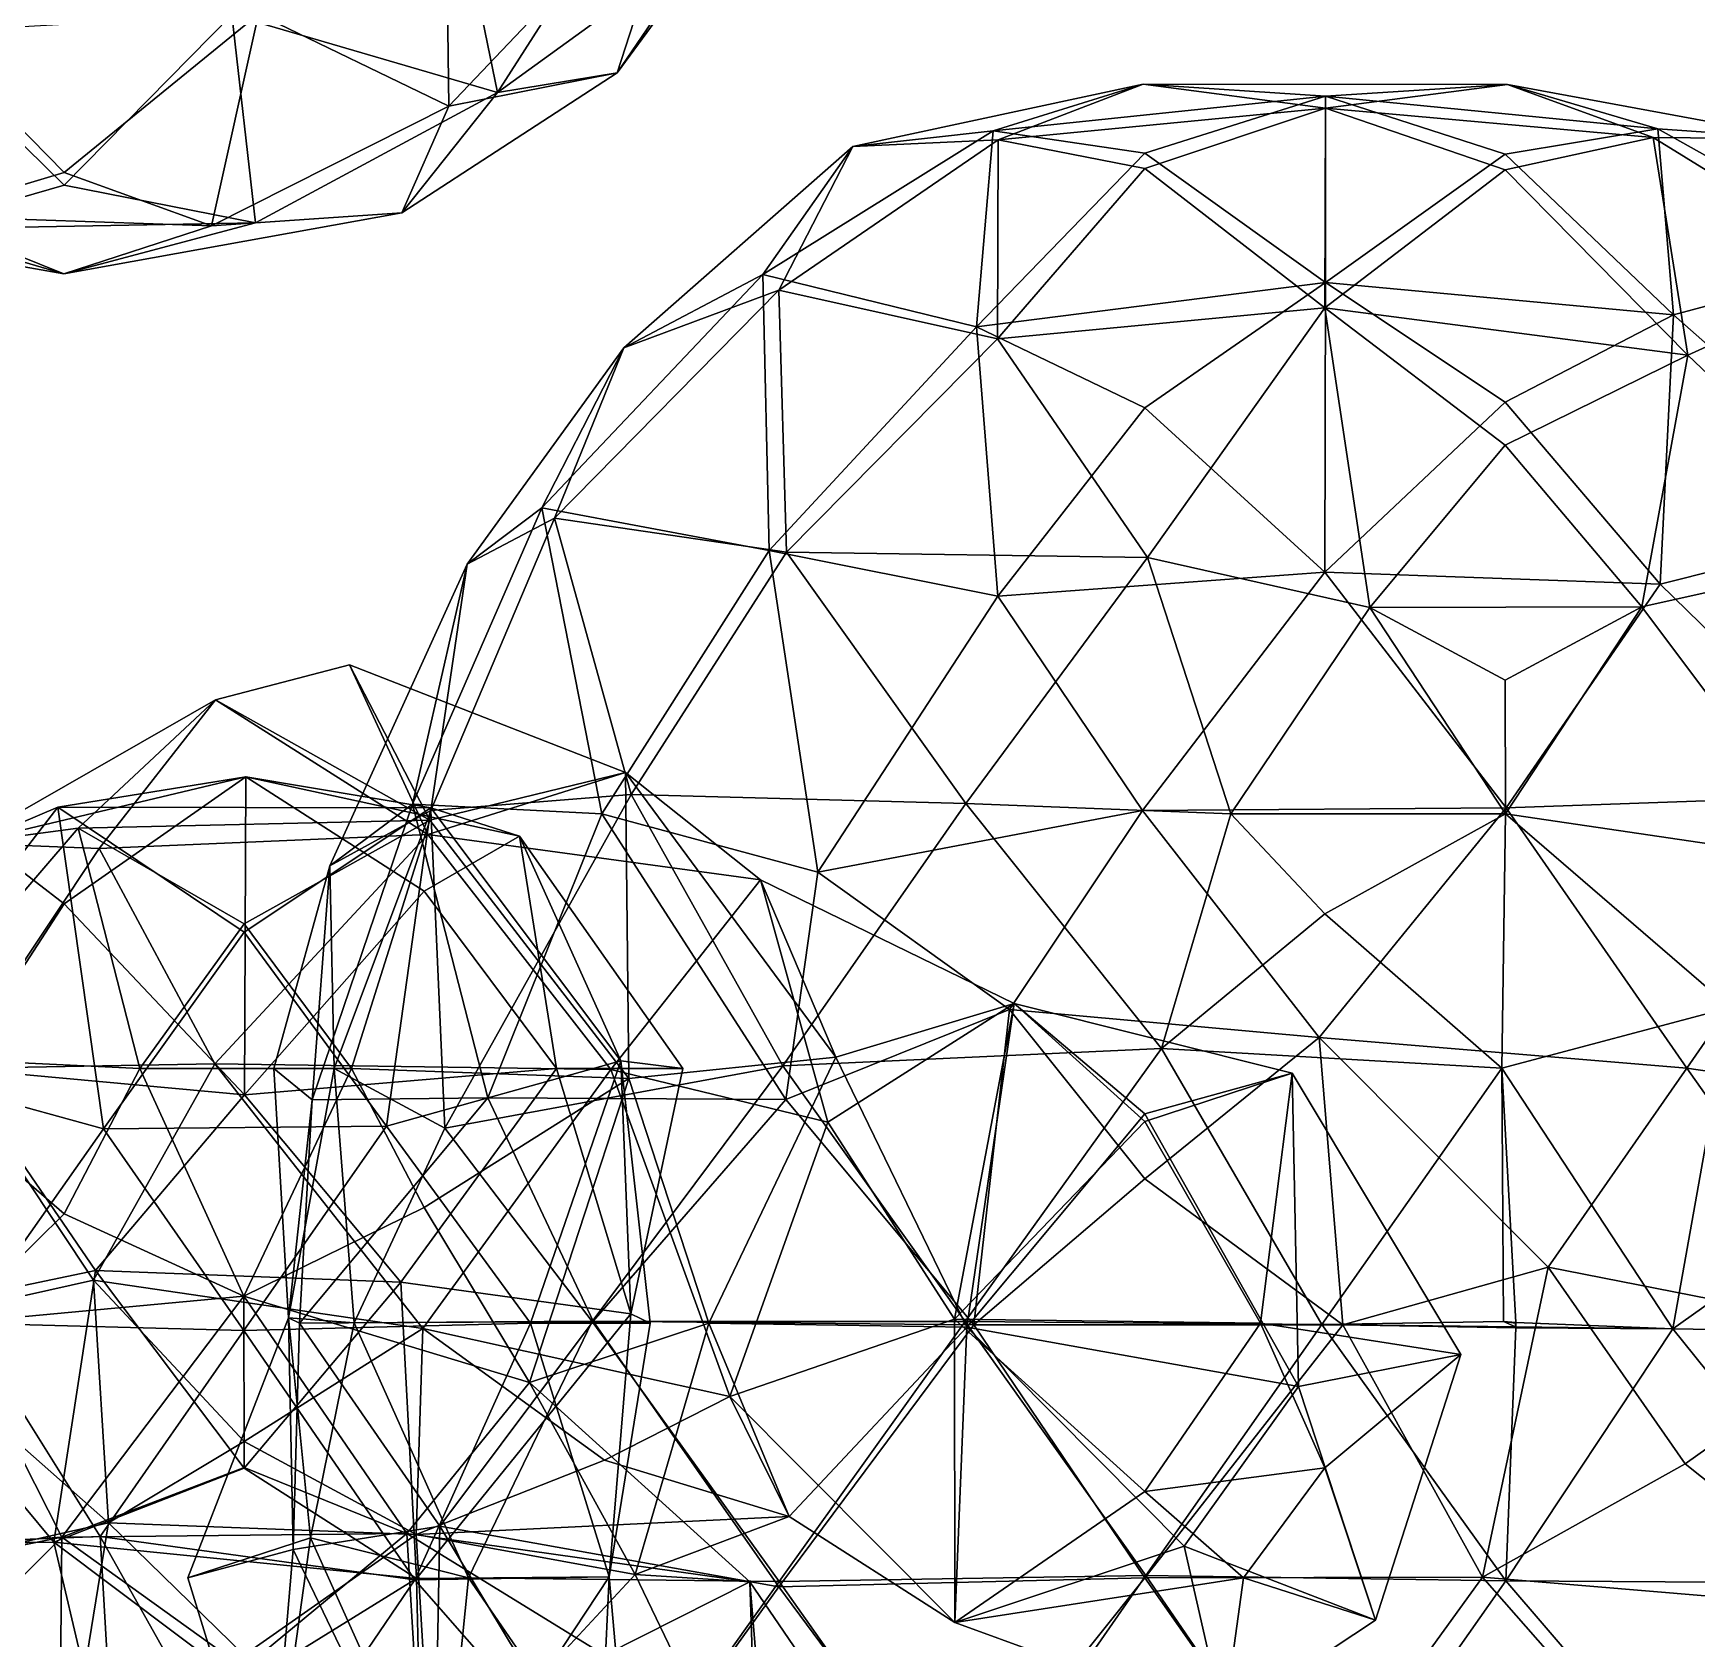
# Model space of a CAD drawing. Extents: x 290083 to 295691, y 4553739 to 4561622.
# Drawn here: x 293383.1 to 293499.4, y 4558760.1 to 4558872.5 of the extents above; entities that cross this region are included whole.
import ezdxf

# ---------------------------------------------------------------- set-up
doc = ezdxf.new("R2010")
doc.units = 0
doc.layers.add('Au_ppm_Pref_-_0_3', color=7, linetype='CONTINUOUS')

msp = doc.modelspace()

# ---------------------------------------------------------------- linework, layer by layer
at = {"layer": 'Au_ppm_Pref_-_0_3'}
for points in [[(293396.96, 4558873.75, 1727.24), (293411.17, 4558889.57, 1728.45), (293415.54, 4558868.32, 1723.43)], [(293411.17, 4558889.57, 1728.45), (293423.01, 4558880.02, 1725.43), (293415.54, 4558868.32, 1723.43)], [(293398.82, 4558873.79, 1705.32), (293412.13, 4558867.36, 1710.39), (293411.84, 4558888.81, 1703.5)], [(293412.13, 4558867.36, 1710.39), (293428.85, 4558884.94, 1709.14), (293411.84, 4558888.81, 1703.5)], [(293430.19, 4558878.95, 1722.4), (293437.77, 4558888.58, 1716.48), (293423.9, 4558869.68, 1716.47)], [(293423.9, 4558869.68, 1716.47), (293437.77, 4558888.58, 1716.48), (293428.85, 4558884.94, 1709.14)], [(293423.9, 4558869.68, 1716.47), (293428.85, 4558884.94, 1709.14), (293412.13, 4558867.36, 1710.39)], [(293430.19, 4558878.95, 1722.4), (293415.54, 4558868.32, 1723.43), (293423.01, 4558880.02, 1725.43)], [(293415.54, 4558868.32, 1723.43), (293430.19, 4558878.95, 1722.4), (293423.9, 4558869.68, 1716.47)], [(293396.96, 4558873.75, 1727.24), (293385.22, 4558861.82, 1725.56), (293374.35, 4558872.49, 1727.12)], [(293398.82, 4558873.79, 1705.32), (293374.66, 4558873.47, 1705.26), (293385.22, 4558862.72, 1707.67)], [(293375.11, 4558859.67, 1711.42), (293385.22, 4558862.72, 1707.67), (293374.66, 4558873.47, 1705.26)], [(293395.53, 4558858.99, 1711.29), (293398.82, 4558873.79, 1705.32), (293385.22, 4558862.72, 1707.67)], [(293396.96, 4558873.75, 1727.24), (293398.6, 4558859.18, 1721.94), (293385.22, 4558861.82, 1725.56)], [(293398.82, 4558873.79, 1705.32), (293395.53, 4558858.99, 1711.29), (293412.13, 4558867.36, 1710.39)], [(293396.96, 4558873.75, 1727.24), (293415.54, 4558868.32, 1723.43), (293398.6, 4558859.18, 1721.94)], [(293374.35, 4558872.49, 1727.12), (293385.22, 4558861.82, 1725.56), (293374.55, 4558858.75, 1721.56)], [(293408.85, 4558859.88, 1717.87), (293415.54, 4558868.32, 1723.43), (293423.9, 4558869.68, 1716.47)], [(293408.85, 4558859.88, 1717.87), (293423.9, 4558869.68, 1716.47), (293412.13, 4558867.36, 1710.39)], [(293450.21, 4558865.63, 1800.56), (293460.69, 4558868.89, 1805.59), (293440.38, 4558864.54, 1805.55)], [(293440.38, 4558864.54, 1805.55), (293460.69, 4558868.89, 1805.59), (293450.56, 4558865, 1810.51)], [(293450.21, 4558865.63, 1800.56), (293473.45, 4558868.06, 1799.9), (293460.69, 4558868.89, 1805.59)], [(293473.45, 4558867.21, 1811.17), (293450.56, 4558865, 1810.51), (293460.69, 4558868.89, 1805.59)], [(293460.69, 4558868.89, 1805.59), (293486.17, 4558868.88, 1805.59), (293473.45, 4558867.21, 1811.17)], [(293460.69, 4558868.89, 1805.59), (293473.45, 4558868.06, 1799.9), (293486.17, 4558868.88, 1805.59)], [(293496.36, 4558865.15, 1810.51), (293473.45, 4558867.21, 1811.17), (293486.17, 4558868.88, 1805.59)], [(293473.45, 4558868.06, 1799.9), (293496.69, 4558865.76, 1800.55), (293486.17, 4558868.88, 1805.59)], [(293486.17, 4558868.88, 1805.59), (293506.8, 4558865.06, 1805.55), (293496.36, 4558865.15, 1810.51)], [(293486.17, 4558868.88, 1805.59), (293496.69, 4558865.76, 1800.55), (293506.8, 4558865.06, 1805.55)], [(293398.6, 4558859.18, 1721.94), (293415.54, 4558868.32, 1723.43), (293408.85, 4558859.88, 1717.87)], [(293473.45, 4558868.06, 1799.9), (293450.21, 4558865.63, 1800.56), (293460.81, 4558864.06, 1796.09)], [(293460.81, 4558864.06, 1796.09), (293473.45, 4558855.01, 1793.36), (293473.45, 4558868.06, 1799.9)], [(293473.45, 4558868.06, 1799.9), (293473.45, 4558855.01, 1793.36), (293486.01, 4558864, 1796.1)], [(293496.69, 4558865.76, 1800.55), (293473.45, 4558868.06, 1799.9), (293486.01, 4558864, 1796.1)], [(293395.53, 4558858.99, 1711.29), (293408.85, 4558859.88, 1717.87), (293412.13, 4558867.36, 1710.39)], [(293450.56, 4558865, 1810.51), (293473.45, 4558867.21, 1811.17), (293460.81, 4558863, 1814.67)], [(293473.45, 4558867.21, 1811.17), (293473.41, 4558853.23, 1817.37), (293460.81, 4558863, 1814.67)], [(293473.41, 4558853.23, 1817.37), (293473.45, 4558867.21, 1811.17), (293486.01, 4558862.9, 1814.64)], [(293473.45, 4558867.21, 1811.17), (293496.36, 4558865.15, 1810.51), (293486.01, 4558862.9, 1814.64)], [(293449.03, 4558851.91, 1794.28), (293450.21, 4558865.63, 1800.56), (293434.1, 4558855.57, 1799.92)], [(293440.38, 4558864.54, 1805.55), (293434.1, 4558855.57, 1799.92), (293450.21, 4558865.63, 1800.56)], [(293449.03, 4558851.91, 1794.28), (293460.81, 4558864.06, 1796.09), (293450.21, 4558865.63, 1800.56)], [(293497.79, 4558852.74, 1794.02), (293496.69, 4558865.76, 1800.55), (293486.01, 4558864, 1796.1)], [(293496.36, 4558865.15, 1810.51), (293498.8, 4558849.92, 1817.01), (293486.01, 4558862.9, 1814.64)], [(293498.8, 4558849.92, 1817.01), (293496.36, 4558865.15, 1810.51), (293511.62, 4558855.76, 1812.01)], [(293506.8, 4558865.06, 1805.55), (293511.62, 4558855.76, 1812.01), (293496.36, 4558865.15, 1810.51)], [(293497.79, 4558852.74, 1794.02), (293512.75, 4558856.77, 1799.45), (293496.69, 4558865.76, 1800.55)], [(293496.69, 4558865.76, 1800.55), (293512.75, 4558856.77, 1799.45), (293506.8, 4558865.06, 1805.55)], [(293440.38, 4558864.54, 1805.55), (293435.21, 4558854.48, 1811.49), (293424.38, 4558850.44, 1805.66)], [(293424.38, 4558850.44, 1805.66), (293434.1, 4558855.57, 1799.92), (293440.38, 4558864.54, 1805.55)], [(293450.51, 4558851.07, 1816.74), (293435.21, 4558854.48, 1811.49), (293450.56, 4558865, 1810.51)], [(293450.56, 4558865, 1810.51), (293435.21, 4558854.48, 1811.49), (293440.38, 4558864.54, 1805.55)], [(293449.03, 4558851.91, 1794.28), (293473.45, 4558855.01, 1793.36), (293460.81, 4558864.06, 1796.09)], [(293450.51, 4558851.07, 1816.74), (293450.56, 4558865, 1810.51), (293460.81, 4558863, 1814.67)], [(293486.01, 4558864, 1796.1), (293473.45, 4558855.01, 1793.36), (293497.79, 4558852.74, 1794.02)], [(293450.51, 4558851.07, 1816.74), (293460.81, 4558863, 1814.67), (293473.41, 4558853.23, 1817.37)], [(293473.41, 4558853.23, 1817.37), (293486.01, 4558862.9, 1814.64), (293498.8, 4558849.92, 1817.01)], [(293398.6, 4558859.18, 1721.94), (293374.55, 4558858.75, 1721.56), (293385.22, 4558861.82, 1725.56)], [(293375.11, 4558859.67, 1711.42), (293395.53, 4558858.99, 1711.29), (293385.22, 4558862.72, 1707.67)], [(293364.16, 4558859.32, 1716.46), (293385.19, 4558855.63, 1716.41), (293375.11, 4558859.67, 1711.42)], [(293364.16, 4558859.32, 1716.46), (293374.55, 4558858.75, 1721.56), (293385.19, 4558855.63, 1716.41)], [(293385.19, 4558855.63, 1716.41), (293395.53, 4558858.99, 1711.29), (293375.11, 4558859.67, 1711.42)], [(293398.6, 4558859.18, 1721.94), (293408.85, 4558859.88, 1717.87), (293385.19, 4558855.63, 1716.41)], [(293385.19, 4558855.63, 1716.41), (293408.85, 4558859.88, 1717.87), (293395.53, 4558858.99, 1711.29)], [(293374.55, 4558858.75, 1721.56), (293398.6, 4558859.18, 1721.94), (293385.19, 4558855.63, 1716.41)], [(293497.79, 4558852.74, 1794.02), (293514.21, 4558838.26, 1792.3), (293512.75, 4558856.77, 1799.45)], [(293513.19, 4558836.24, 1818.33), (293498.8, 4558849.92, 1817.01), (293511.62, 4558855.76, 1812.01)], [(293434.54, 4558836.26, 1792.86), (293434.1, 4558855.57, 1799.92), (293418.63, 4558839.24, 1798.45)], [(293424.38, 4558850.44, 1805.66), (293418.63, 4558839.24, 1798.45), (293434.1, 4558855.57, 1799.92)], [(293434.1, 4558855.57, 1799.92), (293434.54, 4558836.26, 1792.86), (293449.03, 4558851.91, 1794.28)], [(293449.03, 4558851.91, 1794.28), (293460.81, 4558846.25, 1790.14), (293473.45, 4558855.01, 1793.36)], [(293460.81, 4558846.25, 1790.14), (293473.4, 4558834.74, 1789.06), (293473.45, 4558855.01, 1793.36)], [(293473.4, 4558834.74, 1789.06), (293486.01, 4558846.65, 1790.01), (293473.45, 4558855.01, 1793.36)], [(293473.45, 4558855.01, 1793.36), (293486.01, 4558846.65, 1790.01), (293497.79, 4558852.74, 1794.02)], [(293435.74, 4558836.14, 1817.16), (293419.52, 4558838.53, 1812.43), (293435.21, 4558854.48, 1811.49)], [(293424.38, 4558850.44, 1805.66), (293435.21, 4558854.48, 1811.49), (293419.52, 4558838.53, 1812.43)], [(293435.74, 4558836.14, 1817.16), (293435.21, 4558854.48, 1811.49), (293450.51, 4558851.07, 1816.74)], [(293450.51, 4558851.07, 1816.74), (293473.41, 4558853.23, 1817.37), (293460.99, 4558835.77, 1819.98)], [(293476.54, 4558832.26, 1820.77), (293460.99, 4558835.77, 1819.98), (293473.41, 4558853.23, 1817.37)], [(293473.41, 4558853.23, 1817.37), (293486.01, 4558843.64, 1820.1), (293476.54, 4558832.26, 1820.77)], [(293473.41, 4558853.23, 1817.37), (293498.8, 4558849.92, 1817.01), (293486.01, 4558843.64, 1820.1)], [(293497.79, 4558852.74, 1794.02), (293486.01, 4558846.65, 1790.01), (293496.86, 4558833.9, 1789.15)], [(293497.79, 4558852.74, 1794.02), (293496.86, 4558833.9, 1789.15), (293514.21, 4558838.26, 1792.3)], [(293449.03, 4558851.91, 1794.28), (293434.54, 4558836.26, 1792.86), (293450.54, 4558833.07, 1789.7)], [(293450.54, 4558833.07, 1789.7), (293460.81, 4558846.25, 1790.14), (293449.03, 4558851.91, 1794.28)], [(293418.63, 4558839.24, 1798.45), (293424.38, 4558850.44, 1805.66), (293413.41, 4558835.3, 1805.66)], [(293413.41, 4558835.3, 1805.66), (293424.38, 4558850.44, 1805.66), (293419.52, 4558838.53, 1812.43)], [(293435.74, 4558836.14, 1817.16), (293450.51, 4558851.07, 1816.74), (293460.99, 4558835.77, 1819.98)], [(293498.8, 4558849.92, 1817.01), (293495.57, 4558832.32, 1820.83), (293486.01, 4558843.64, 1820.1)], [(293513.19, 4558836.24, 1818.33), (293495.57, 4558832.32, 1820.83), (293498.8, 4558849.92, 1817.01)], [(293473.4, 4558834.74, 1789.06), (293496.86, 4558833.9, 1789.15), (293486.01, 4558846.65, 1790.01)], [(293450.54, 4558833.07, 1789.7), (293473.4, 4558834.74, 1789.06), (293460.81, 4558846.25, 1790.14)], [(293495.57, 4558832.32, 1820.83), (293476.54, 4558832.26, 1820.77), (293486.01, 4558843.64, 1820.1)], [(293422.83, 4558817.83, 1793.58), (293418.63, 4558839.24, 1798.45), (293409.59, 4558818.51, 1799.71)], [(293413.41, 4558835.3, 1805.66), (293409.59, 4558818.51, 1799.71), (293418.63, 4558839.24, 1798.45)], [(293413.41, 4558835.3, 1805.66), (293419.52, 4558838.53, 1812.43), (293410.87, 4558818.07, 1811.43)], [(293424.88, 4558819.19, 1816.66), (293410.87, 4558818.07, 1811.43), (293419.52, 4558838.53, 1812.43)], [(293422.83, 4558817.83, 1793.58), (293434.54, 4558836.26, 1792.86), (293418.63, 4558839.24, 1798.45)], [(293435.74, 4558836.14, 1817.16), (293424.88, 4558819.19, 1816.66), (293419.52, 4558838.53, 1812.43)], [(293514.21, 4558838.26, 1792.3), (293496.86, 4558833.9, 1789.15), (293511.96, 4558819.17, 1789.6)], [(293437.95, 4558813.74, 1790.2), (293434.54, 4558836.26, 1792.86), (293422.83, 4558817.83, 1793.58)], [(293424.88, 4558819.19, 1816.66), (293435.74, 4558836.14, 1817.16), (293448.28, 4558818.56, 1819.78)], [(293437.95, 4558813.74, 1790.2), (293450.54, 4558833.07, 1789.7), (293434.54, 4558836.26, 1792.86)], [(293460.99, 4558835.77, 1819.98), (293448.28, 4558818.56, 1819.78), (293435.74, 4558836.14, 1817.16)], [(293508.95, 4558814.46, 1821.19), (293495.57, 4558832.32, 1820.83), (293513.19, 4558836.24, 1818.33)], [(293403.81, 4558814.19, 1805.55), (293409.59, 4558818.51, 1799.71), (293413.41, 4558835.3, 1805.66)], [(293413.41, 4558835.3, 1805.66), (293410.87, 4558818.07, 1811.43), (293403.81, 4558814.19, 1805.55)], [(293466.83, 4558817.83, 1820.54), (293448.28, 4558818.56, 1819.78), (293460.99, 4558835.77, 1819.98)], [(293476.54, 4558832.26, 1820.77), (293466.83, 4558817.83, 1820.54), (293460.99, 4558835.77, 1819.98)], [(293460.64, 4558818.06, 1789.43), (293473.4, 4558834.74, 1789.06), (293450.54, 4558833.07, 1789.7)], [(293460.64, 4558818.06, 1789.43), (293486.09, 4558818.25, 1788.73), (293473.4, 4558834.74, 1789.06)], [(293486.09, 4558818.25, 1788.73), (293496.86, 4558833.9, 1789.15), (293473.4, 4558834.74, 1789.06)], [(293486.09, 4558818.25, 1788.73), (293511.96, 4558819.17, 1789.6), (293496.86, 4558833.9, 1789.15)], [(293460.64, 4558818.06, 1789.43), (293450.54, 4558833.07, 1789.7), (293437.95, 4558813.74, 1790.2)], [(293486.05, 4558817.83, 1820.93), (293466.83, 4558817.83, 1820.54), (293476.54, 4558832.26, 1820.77)], [(293486.01, 4558827.19, 1820.25), (293476.54, 4558832.26, 1820.77), (293495.57, 4558832.32, 1820.83)], [(293486.01, 4558827.19, 1820.25), (293486.05, 4558817.83, 1820.93), (293476.54, 4558832.26, 1820.77)], [(293495.57, 4558832.32, 1820.83), (293486.05, 4558817.83, 1820.93), (293486.01, 4558827.19, 1820.25)], [(293508.95, 4558814.46, 1821.19), (293486.05, 4558817.83, 1820.93), (293495.57, 4558832.32, 1820.83)], [(293405.18, 4558828.25, 1888.71), (293410.81, 4558817.4, 1894.44), (293395.81, 4558825.8, 1888.55)], [(293405.18, 4558828.25, 1888.71), (293395.81, 4558825.8, 1888.55), (293410.67, 4558816.39, 1883.19)], [(293410.81, 4558817.4, 1894.44), (293405.18, 4558828.25, 1888.71), (293424.48, 4558820.73, 1888.78)], [(293424.48, 4558820.73, 1888.78), (293405.18, 4558828.25, 1888.71), (293410.67, 4558816.39, 1883.19)], [(293386.21, 4558816.82, 1894.05), (293378.31, 4558815.78, 1888.71), (293395.81, 4558825.8, 1888.55)], [(293395.81, 4558825.8, 1888.55), (293378.31, 4558815.78, 1888.71), (293387.66, 4558815.41, 1884.73)], [(293386.21, 4558816.82, 1894.05), (293395.81, 4558825.8, 1888.55), (293410.81, 4558817.4, 1894.44)], [(293395.81, 4558825.8, 1888.55), (293387.66, 4558815.41, 1884.73), (293410.67, 4558816.39, 1883.19)], [(293397.93, 4558820.42, 1865.91), (293385.22, 4558811.53, 1868.79), (293379.39, 4558816.01, 1864.95)], [(293379.39, 4558816.01, 1864.95), (293384.77, 4558818.3, 1859.03), (293397.93, 4558820.42, 1865.91)], [(293384.77, 4558818.3, 1859.03), (293410.86, 4558818.25, 1859.05), (293397.93, 4558820.42, 1865.91)], [(293397.84, 4558798.18, 1868.8), (293385.22, 4558811.53, 1868.79), (293397.93, 4558820.42, 1865.91)], [(293397.84, 4558798.18, 1868.8), (293397.93, 4558820.42, 1865.91), (293410.41, 4558812.41, 1869.08)], [(293417.07, 4558816.27, 1864.95), (293410.41, 4558812.41, 1869.08), (293397.93, 4558820.42, 1865.91)], [(293417.07, 4558816.27, 1864.95), (293397.93, 4558820.42, 1865.91), (293410.86, 4558818.25, 1859.05)], [(293424.48, 4558820.73, 1888.78), (293410.67, 4558816.39, 1883.19), (293433.93, 4558813.22, 1884.01)], [(293424.48, 4558820.73, 1888.78), (293424.72, 4558799.31, 1895.19), (293410.81, 4558817.4, 1894.44)], [(293424.72, 4558799.31, 1895.19), (293424.48, 4558820.73, 1888.78), (293439.2, 4558800.81, 1889.77)], [(293439.2, 4558800.81, 1889.77), (293424.48, 4558820.73, 1888.78), (293433.93, 4558813.22, 1884.01)], [(293414.86, 4558797.97, 1794.7), (293409.59, 4558818.51, 1799.71), (293402.56, 4558797.81, 1800.36)], [(293402.56, 4558797.81, 1800.36), (293409.59, 4558818.51, 1799.71), (293403.81, 4558814.19, 1805.55)], [(293422.83, 4558817.83, 1793.58), (293409.59, 4558818.51, 1799.71), (293414.86, 4558797.97, 1794.7)], [(293410.87, 4558818.07, 1811.43), (293424.88, 4558819.19, 1816.66), (293411.86, 4558795.83, 1815.36)], [(293424.88, 4558819.19, 1816.66), (293435.49, 4558800.2, 1817.56), (293411.86, 4558795.83, 1815.36)], [(293424.88, 4558819.19, 1816.66), (293448.28, 4558818.56, 1819.78), (293435.49, 4558800.2, 1817.56)], [(293461.98, 4558801.41, 1817.3), (293435.49, 4558800.2, 1817.56), (293448.28, 4558818.56, 1819.78)], [(293461.98, 4558801.41, 1817.3), (293448.28, 4558818.56, 1819.78), (293466.83, 4558817.83, 1820.54)], [(293498.72, 4558800.03, 1789.12), (293511.96, 4558819.17, 1789.6), (293486.09, 4558818.25, 1788.73)], [(293498.72, 4558800.03, 1789.12), (293522.25, 4558796.59, 1789.61), (293511.96, 4558819.17, 1789.6)], [(293371.02, 4558800.45, 1859), (293384.77, 4558818.3, 1859.03), (293379.39, 4558816.01, 1864.95)], [(293371.02, 4558800.45, 1859), (293387.97, 4558795.79, 1855.78), (293384.77, 4558818.3, 1859.03)], [(293397.81, 4558809.56, 1855.83), (293384.77, 4558818.3, 1859.03), (293387.97, 4558795.79, 1855.78)], [(293384.77, 4558818.3, 1859.03), (293397.81, 4558809.56, 1855.83), (293410.86, 4558818.25, 1859.05)], [(293386.21, 4558816.82, 1894.05), (293410.81, 4558817.4, 1894.44), (293397.81, 4558810.14, 1898.02)], [(293407.76, 4558795.98, 1855.67), (293410.86, 4558818.25, 1859.05), (293397.81, 4558809.56, 1855.83)], [(293405.33, 4558800.01, 1898.19), (293397.81, 4558810.14, 1898.02), (293410.81, 4558817.4, 1894.44)], [(293403.81, 4558814.19, 1805.55), (293410.87, 4558818.07, 1811.43), (293404.12, 4558800.01, 1810.2)], [(293404.12, 4558800.01, 1810.2), (293410.87, 4558818.07, 1811.43), (293411.86, 4558795.83, 1815.36)], [(293424.72, 4558799.31, 1895.19), (293405.33, 4558800.01, 1898.19), (293410.81, 4558817.4, 1894.44)], [(293424.17, 4558800.56, 1859.05), (293410.86, 4558818.25, 1859.05), (293407.76, 4558795.98, 1855.67)], [(293417.07, 4558816.27, 1864.95), (293410.86, 4558818.25, 1859.05), (293424.17, 4558800.56, 1859.05)], [(293414.86, 4558797.97, 1794.7), (293435.69, 4558797.84, 1791.23), (293422.83, 4558817.83, 1793.58)], [(293435.69, 4558797.84, 1791.23), (293437.95, 4558813.74, 1790.2), (293422.83, 4558817.83, 1793.58)], [(293460.64, 4558818.06, 1789.43), (293437.95, 4558813.74, 1790.2), (293451.35, 4558804.15, 1790.59)], [(293460.64, 4558818.06, 1789.43), (293451.35, 4558804.15, 1790.59), (293473, 4558802.17, 1790.11)], [(293473, 4558802.17, 1790.11), (293486.09, 4558818.25, 1788.73), (293460.64, 4558818.06, 1789.43)], [(293473.41, 4558810.83, 1819.77), (293461.98, 4558801.41, 1817.3), (293466.83, 4558817.83, 1820.54)], [(293473.41, 4558810.83, 1819.77), (293466.83, 4558817.83, 1820.54), (293486.05, 4558817.83, 1820.93)], [(293473, 4558802.17, 1790.11), (293498.72, 4558800.03, 1789.12), (293486.09, 4558818.25, 1788.73)], [(293486.05, 4558817.83, 1820.93), (293485.79, 4558800.03, 1818.93), (293473.41, 4558810.83, 1819.77)], [(293501.76, 4558804.27, 1820.47), (293485.79, 4558800.03, 1818.93), (293486.05, 4558817.83, 1820.93)], [(293501.76, 4558804.27, 1820.47), (293486.05, 4558817.83, 1820.93), (293508.95, 4558814.46, 1821.19)], [(293390.52, 4558800.01, 1898.08), (293372.5, 4558800.87, 1894.59), (293386.21, 4558816.82, 1894.05)], [(293386.21, 4558816.82, 1894.05), (293372.5, 4558800.87, 1894.59), (293378.31, 4558815.78, 1888.71)], [(293386.21, 4558816.82, 1894.05), (293397.81, 4558810.14, 1898.02), (293390.52, 4558800.01, 1898.08)], [(293410.67, 4558816.39, 1883.19), (293387.66, 4558815.41, 1884.73), (293395.76, 4558800.33, 1882.07)], [(293395.76, 4558800.33, 1882.07), (293423.45, 4558799.94, 1880.65), (293410.67, 4558816.39, 1883.19)], [(293417.07, 4558816.27, 1864.95), (293419.65, 4558800.01, 1869.3), (293410.41, 4558812.41, 1869.08)], [(293433.93, 4558813.22, 1884.01), (293410.67, 4558816.39, 1883.19), (293423.45, 4558799.94, 1880.65)], [(293417.07, 4558816.27, 1864.95), (293428.5, 4558800.01, 1864.95), (293419.65, 4558800.01, 1869.3)], [(293428.5, 4558800.01, 1864.95), (293417.07, 4558816.27, 1864.95), (293424.17, 4558800.56, 1859.05)], [(293378.31, 4558815.78, 1888.71), (293377.41, 4558800.01, 1885.03), (293387.66, 4558815.41, 1884.73)], [(293387.66, 4558815.41, 1884.73), (293377.41, 4558800.01, 1885.03), (293395.76, 4558800.33, 1882.07)], [(293377.73, 4558800.01, 1868.48), (293379.39, 4558816.01, 1864.95), (293385.22, 4558811.53, 1868.79)], [(293402.56, 4558797.81, 1800.36), (293403.81, 4558814.19, 1805.55), (293399.89, 4558800.01, 1805.55)], [(293399.89, 4558800.01, 1805.55), (293403.81, 4558814.19, 1805.55), (293404.12, 4558800.01, 1810.2)], [(293423.45, 4558799.94, 1880.65), (293438.64, 4558796.25, 1879.5), (293433.93, 4558813.22, 1884.01)], [(293451.68, 4558804.55, 1882.94), (293439.2, 4558800.81, 1889.77), (293433.93, 4558813.22, 1884.01)], [(293433.93, 4558813.22, 1884.01), (293438.64, 4558796.25, 1879.5), (293451.68, 4558804.55, 1882.94)], [(293435.69, 4558797.84, 1791.23), (293451.35, 4558804.15, 1790.59), (293437.95, 4558813.74, 1790.2)], [(293377.73, 4558800.01, 1868.48), (293385.22, 4558811.53, 1868.79), (293397.84, 4558798.18, 1868.8)], [(293397.84, 4558798.18, 1868.8), (293410.41, 4558812.41, 1869.08), (293419.65, 4558800.01, 1869.3)], [(293473.41, 4558810.83, 1819.77), (293485.79, 4558800.03, 1818.93), (293461.98, 4558801.41, 1817.3)], [(293407.76, 4558795.98, 1855.67), (293397.81, 4558809.56, 1855.83), (293387.97, 4558795.79, 1855.78)], [(293405.33, 4558800.01, 1898.19), (293390.52, 4558800.01, 1898.08), (293397.81, 4558810.14, 1898.02)], [(293451.68, 4558804.55, 1882.94), (293438.64, 4558796.25, 1879.5), (293447.5, 4558782.47, 1878.56)], [(293439.2, 4558800.81, 1889.77), (293451.68, 4558804.55, 1882.94), (293448.37, 4558781.91, 1888.92)], [(293447.5, 4558782.47, 1878.56), (293460.81, 4558796.3, 1878.06), (293451.68, 4558804.55, 1882.94)], [(293460.81, 4558796.85, 1887.65), (293448.37, 4558781.91, 1888.92), (293451.68, 4558804.55, 1882.94)], [(293471.11, 4558799.68, 1882.77), (293460.81, 4558796.85, 1887.65), (293451.68, 4558804.55, 1882.94)], [(293451.68, 4558804.55, 1882.94), (293460.81, 4558796.3, 1878.06), (293471.11, 4558799.68, 1882.77)], [(293451.35, 4558804.15, 1790.59), (293435.69, 4558797.84, 1791.23), (293448.85, 4558782.07, 1793.55)], [(293460.81, 4558792.3, 1791.11), (293451.35, 4558804.15, 1790.59), (293448.85, 4558782.07, 1793.55)], [(293473, 4558802.17, 1790.11), (293451.35, 4558804.15, 1790.59), (293460.81, 4558792.3, 1791.11)], [(293497.75, 4558781.79, 1818.3), (293485.79, 4558800.03, 1818.93), (293501.76, 4558804.27, 1820.47)], [(293511.21, 4558791.36, 1820.32), (293497.75, 4558781.79, 1818.3), (293501.76, 4558804.27, 1820.47)], [(293461.98, 4558801.41, 1817.3), (293448.24, 4558782.3, 1816.47), (293435.49, 4558800.2, 1817.56)], [(293473.2, 4558782.1, 1816.36), (293448.24, 4558782.3, 1816.47), (293461.98, 4558801.41, 1817.3)], [(293474.65, 4558782.08, 1793.76), (293473, 4558802.17, 1790.11), (293460.81, 4558792.3, 1791.11)], [(293485.79, 4558800.03, 1818.93), (293473.2, 4558782.1, 1816.36), (293461.98, 4558801.41, 1817.3)], [(293474.65, 4558782.08, 1793.76), (293489.02, 4558786.12, 1790.46), (293473, 4558802.17, 1790.11)], [(293473, 4558802.17, 1790.11), (293489.02, 4558786.12, 1790.46), (293498.72, 4558800.03, 1789.12)], [(293387.97, 4558795.79, 1855.78), (293371.02, 4558800.45, 1859), (293378.4, 4558782.19, 1855.79)], [(293377.73, 4558800.01, 1868.48), (293387.41, 4558785.88, 1868.63), (293371.47, 4558782.53, 1865.1)], [(293377.46, 4558782.19, 1898.3), (293372.5, 4558800.87, 1894.59), (293385.22, 4558789.84, 1897.19)], [(293372.5, 4558800.87, 1894.59), (293390.52, 4558800.01, 1898.08), (293385.22, 4558789.84, 1897.19)], [(293372.77, 4558781.95, 1889.19), (293387.27, 4558785.2, 1884.74), (293377.41, 4558800.01, 1885.03)], [(293377.41, 4558800.01, 1885.03), (293387.27, 4558785.2, 1884.74), (293395.76, 4558800.33, 1882.07)], [(293377.73, 4558800.01, 1868.48), (293397.84, 4558798.18, 1868.8), (293387.41, 4558785.88, 1868.63)], [(293385.22, 4558789.84, 1897.19), (293390.52, 4558800.01, 1898.08), (293397.79, 4558784.09, 1898.13)], [(293395.76, 4558800.33, 1882.07), (293387.27, 4558785.2, 1884.74), (293410.3, 4558781.83, 1882.73)], [(293405.33, 4558800.01, 1898.19), (293397.79, 4558784.09, 1898.13), (293390.52, 4558800.01, 1898.08)], [(293410.3, 4558781.83, 1882.73), (293423.45, 4558799.94, 1880.65), (293395.76, 4558800.33, 1882.07)], [(293405.33, 4558800.01, 1898.19), (293410.41, 4558790.28, 1897.34), (293397.79, 4558784.09, 1898.13)], [(293397.84, 4558798.18, 1868.8), (293419.65, 4558800.01, 1869.3), (293408.78, 4558785.05, 1869.16)], [(293402.56, 4558797.81, 1800.36), (293399.89, 4558800.01, 1805.55), (293400.92, 4558782.56, 1805.67)], [(293400.92, 4558782.56, 1805.67), (293399.89, 4558800.01, 1805.55), (293404.12, 4558800.01, 1810.2)], [(293400.92, 4558782.56, 1805.67), (293404.12, 4558800.01, 1810.2), (293405.51, 4558782.22, 1812.76)], [(293405.51, 4558782.22, 1812.76), (293404.12, 4558800.01, 1810.2), (293411.86, 4558795.83, 1815.36)], [(293424.72, 4558799.31, 1895.19), (293410.41, 4558790.28, 1897.34), (293405.33, 4558800.01, 1898.19)], [(293407.76, 4558795.98, 1855.67), (293417.83, 4558782.19, 1855.51), (293424.17, 4558800.56, 1859.05)], [(293408.78, 4558785.05, 1869.16), (293419.65, 4558800.01, 1869.3), (293424.86, 4558782.84, 1865.58)], [(293431.79, 4558777.07, 1881.03), (293423.45, 4558799.94, 1880.65), (293410.3, 4558781.83, 1882.73)], [(293411.86, 4558795.83, 1815.36), (293435.49, 4558800.2, 1817.56), (293422.15, 4558782.3, 1816.45)], [(293417.83, 4558782.19, 1855.51), (293426.22, 4558782.19, 1859.01), (293424.17, 4558800.56, 1859.05)], [(293419.65, 4558800.01, 1869.3), (293428.5, 4558800.01, 1864.95), (293424.86, 4558782.84, 1865.58)], [(293448.24, 4558782.3, 1816.47), (293422.15, 4558782.3, 1816.45), (293435.49, 4558800.2, 1817.56)], [(293438.64, 4558796.25, 1879.5), (293423.45, 4558799.94, 1880.65), (293431.79, 4558777.07, 1881.03)], [(293428.5, 4558800.01, 1864.95), (293424.17, 4558800.56, 1859.05), (293424.86, 4558782.84, 1865.58)], [(293426.22, 4558782.19, 1859.01), (293424.86, 4558782.84, 1865.58), (293424.17, 4558800.56, 1859.05)], [(293424.72, 4558799.31, 1895.19), (293439.2, 4558800.81, 1889.77), (293430.32, 4558782.19, 1893.57)], [(293439.2, 4558800.81, 1889.77), (293448.37, 4558781.91, 1888.92), (293430.32, 4558782.19, 1893.57)], [(293485.89, 4558782.32, 1817.4), (293473.2, 4558782.1, 1816.36), (293485.79, 4558800.03, 1818.93)], [(293486.77, 4558782.23, 1817.46), (293485.89, 4558782.32, 1817.4), (293485.79, 4558800.03, 1818.93)], [(293497.75, 4558781.79, 1818.3), (293486.77, 4558782.23, 1817.46), (293485.79, 4558800.03, 1818.93)], [(293498.72, 4558800.03, 1789.12), (293489.02, 4558786.12, 1790.46), (293511.72, 4558781.65, 1789.96)], [(293498.72, 4558800.03, 1789.12), (293511.72, 4558781.65, 1789.96), (293522.25, 4558796.59, 1789.61)], [(293410.41, 4558790.28, 1897.34), (293424.72, 4558799.31, 1895.19), (293417.78, 4558778.03, 1899.5)], [(293430.32, 4558782.19, 1893.57), (293417.78, 4558778.03, 1899.5), (293424.72, 4558799.31, 1895.19)], [(293468.91, 4558782.19, 1878.95), (293471.11, 4558799.68, 1882.77), (293460.81, 4558796.3, 1878.06)], [(293471.55, 4558777.77, 1886.35), (293460.81, 4558796.85, 1887.65), (293471.11, 4558799.68, 1882.77)], [(293468.91, 4558782.19, 1878.95), (293482.91, 4558779.99, 1882.77), (293471.11, 4558799.68, 1882.77)], [(293471.55, 4558777.77, 1886.35), (293471.11, 4558799.68, 1882.77), (293482.91, 4558779.99, 1882.77)], [(293387.41, 4558785.88, 1868.63), (293397.84, 4558798.18, 1868.8), (293408.78, 4558785.05, 1869.16)], [(293401.69, 4558782.19, 1798.2), (293402.56, 4558797.81, 1800.36), (293400.92, 4558782.56, 1805.67)], [(293414.86, 4558797.97, 1794.7), (293402.56, 4558797.81, 1800.36), (293401.69, 4558782.19, 1798.2)], [(293414.86, 4558797.97, 1794.7), (293401.69, 4558782.19, 1798.2), (293422.23, 4558782.33, 1793.4)], [(293414.86, 4558797.97, 1794.7), (293422.23, 4558782.33, 1793.4), (293435.69, 4558797.84, 1791.23)], [(293448.85, 4558782.07, 1793.55), (293435.69, 4558797.84, 1791.23), (293422.23, 4558782.33, 1793.4)], [(293471.55, 4558777.77, 1886.35), (293448.37, 4558781.91, 1888.92), (293460.81, 4558796.85, 1887.65)], [(293387.97, 4558795.79, 1855.78), (293378.4, 4558782.19, 1855.79), (293397.8, 4558781.67, 1855.47)], [(293407.76, 4558795.98, 1855.67), (293387.97, 4558795.79, 1855.78), (293397.8, 4558781.67, 1855.47)], [(293407.76, 4558795.98, 1855.67), (293397.8, 4558781.67, 1855.47), (293417.83, 4558782.19, 1855.51)], [(293422.15, 4558782.3, 1816.45), (293405.51, 4558782.22, 1812.76), (293411.86, 4558795.83, 1815.36)], [(293447.5, 4558782.47, 1878.56), (293438.64, 4558796.25, 1879.5), (293431.79, 4558777.07, 1881.03)], [(293468.91, 4558782.19, 1878.95), (293460.81, 4558796.3, 1878.06), (293447.5, 4558782.47, 1878.56)], [(293474.65, 4558782.08, 1793.76), (293460.81, 4558792.3, 1791.11), (293448.85, 4558782.07, 1793.55)], [(293497.75, 4558781.79, 1818.3), (293511.21, 4558791.36, 1820.32), (293526.24, 4558781.34, 1818.65)], [(293397.79, 4558784.09, 1898.13), (293377.46, 4558782.19, 1898.3), (293385.22, 4558789.84, 1897.19)], [(293410.41, 4558790.28, 1897.34), (293417.78, 4558778.03, 1899.5), (293397.79, 4558784.09, 1898.13)], [(293474.65, 4558782.08, 1793.76), (293484.44, 4558764.42, 1792.59), (293489.02, 4558786.12, 1790.46)], [(293489.02, 4558786.12, 1790.46), (293484.44, 4558764.42, 1792.59), (293498.61, 4558772.34, 1790.39)], [(293511.72, 4558781.65, 1789.96), (293489.02, 4558786.12, 1790.46), (293498.61, 4558772.34, 1790.39)], [(293384.49, 4558766.87, 1864.63), (293371.47, 4558782.53, 1865.1), (293387.41, 4558785.88, 1868.63)], [(293372.77, 4558781.95, 1889.19), (293388.33, 4558768.22, 1890.1), (293387.27, 4558785.2, 1884.74)], [(293387.41, 4558785.88, 1868.63), (293397.81, 4558772.04, 1868.33), (293384.49, 4558766.87, 1864.63)], [(293387.27, 4558785.2, 1884.74), (293388.33, 4558768.22, 1890.1), (293397.81, 4558773.9, 1885.94)], [(293387.27, 4558785.2, 1884.74), (293397.81, 4558773.9, 1885.94), (293410.3, 4558781.83, 1882.73)], [(293387.41, 4558785.88, 1868.63), (293408.78, 4558785.05, 1869.16), (293397.81, 4558772.04, 1868.33)], [(293397.81, 4558772.04, 1868.33), (293408.78, 4558785.05, 1869.16), (293409.86, 4558764.33, 1865.03)], [(293408.78, 4558785.05, 1869.16), (293424.86, 4558782.84, 1865.58), (293409.86, 4558764.33, 1865.03)], [(293397.79, 4558784.09, 1898.13), (293385.07, 4558767.21, 1901.36), (293377.46, 4558782.19, 1898.3)], [(293385.07, 4558767.21, 1901.36), (293397.79, 4558784.09, 1898.13), (293397.81, 4558772.1, 1897.22)], [(293397.79, 4558784.09, 1898.13), (293409.2, 4558767.47, 1902.24), (293397.81, 4558772.1, 1897.22)], [(293409.2, 4558767.47, 1902.24), (293397.79, 4558784.09, 1898.13), (293417.78, 4558778.03, 1899.5)], [(293371.47, 4558782.53, 1865.1), (293384.49, 4558766.87, 1864.63), (293373.64, 4558766.73, 1859.66)], [(293402.45, 4558767.17, 1811.01), (293393.88, 4558764.38, 1805.55), (293400.92, 4558782.56, 1805.67)], [(293400.92, 4558782.56, 1805.67), (293393.88, 4558764.38, 1805.55), (293401.25, 4558766.35, 1800.05)], [(293402.45, 4558767.17, 1811.01), (293400.92, 4558782.56, 1805.67), (293405.51, 4558782.22, 1812.76)], [(293401.25, 4558766.35, 1800.05), (293401.69, 4558782.19, 1798.2), (293400.92, 4558782.56, 1805.67)], [(293423.35, 4558764.45, 1858.66), (293409.86, 4558764.33, 1865.03), (293424.86, 4558782.84, 1865.58)], [(293426.22, 4558782.19, 1859.01), (293423.35, 4558764.45, 1858.66), (293424.86, 4558782.84, 1865.58)], [(293431.79, 4558777.07, 1881.03), (293447.52, 4558761.25, 1882.53), (293447.5, 4558782.47, 1878.56)], [(293468.91, 4558782.19, 1878.95), (293447.5, 4558782.47, 1878.56), (293460.81, 4558770.42, 1878.84)], [(293447.52, 4558761.25, 1882.53), (293460.81, 4558770.42, 1878.84), (293447.5, 4558782.47, 1878.56)], [(293377.46, 4558782.19, 1898.3), (293385.07, 4558767.21, 1901.36), (293372.23, 4558764.61, 1894.58)], [(293372.23, 4558764.61, 1894.58), (293388.33, 4558768.22, 1890.1), (293372.77, 4558781.95, 1889.19)], [(293373.64, 4558766.73, 1859.66), (293387.75, 4558767.26, 1855.22), (293378.4, 4558782.19, 1855.79)], [(293397.8, 4558781.67, 1855.47), (293378.4, 4558782.19, 1855.79), (293387.75, 4558767.26, 1855.22)], [(293397.8, 4558781.67, 1855.47), (293387.75, 4558767.26, 1855.22), (293409.74, 4558764.22, 1853.91)], [(293417.83, 4558782.19, 1855.51), (293397.8, 4558781.67, 1855.47), (293409.74, 4558764.22, 1853.91)], [(293397.81, 4558773.9, 1885.94), (293409.84, 4558767.4, 1889.35), (293410.3, 4558781.83, 1882.73)], [(293411.51, 4558767.98, 1795.39), (293401.69, 4558782.19, 1798.2), (293401.25, 4558766.35, 1800.05)], [(293411.51, 4558767.98, 1795.39), (293422.23, 4558782.33, 1793.4), (293401.69, 4558782.19, 1798.2)], [(293405.51, 4558782.22, 1812.76), (293413.5, 4558764.38, 1815.98), (293402.45, 4558767.17, 1811.01)], [(293422.15, 4558782.3, 1816.45), (293413.5, 4558764.38, 1815.98), (293405.51, 4558782.22, 1812.76)], [(293417.83, 4558782.19, 1855.51), (293409.74, 4558764.22, 1853.91), (293423.35, 4558764.45, 1858.66)], [(293409.84, 4558767.4, 1889.35), (293423.01, 4558772.6, 1885.51), (293410.3, 4558781.83, 1882.73)], [(293423.01, 4558772.6, 1885.51), (293431.79, 4558777.07, 1881.03), (293410.3, 4558781.83, 1882.73)], [(293435.22, 4558763.73, 1793.26), (293422.23, 4558782.33, 1793.4), (293411.51, 4558767.98, 1795.39)], [(293422.15, 4558782.3, 1816.45), (293435.24, 4558764.11, 1816.61), (293413.5, 4558764.38, 1815.98)], [(293417.78, 4558778.03, 1899.5), (293430.32, 4558782.19, 1893.57), (293425.17, 4558764.61, 1893.95)], [(293426.22, 4558782.19, 1859.01), (293417.83, 4558782.19, 1855.51), (293423.35, 4558764.45, 1858.66)], [(293448.24, 4558782.3, 1816.47), (293435.24, 4558764.11, 1816.61), (293422.15, 4558782.3, 1816.45)], [(293448.85, 4558782.07, 1793.55), (293422.23, 4558782.33, 1793.4), (293435.22, 4558763.73, 1793.26)], [(293435.93, 4558768.67, 1887.13), (293425.17, 4558764.61, 1893.95), (293430.32, 4558782.19, 1893.57)], [(293430.32, 4558782.19, 1893.57), (293448.37, 4558781.91, 1888.92), (293435.93, 4558768.67, 1887.13)], [(293448.85, 4558782.07, 1793.55), (293435.22, 4558763.73, 1793.26), (293460.82, 4558764.38, 1794.06)], [(293460.89, 4558764.53, 1816.12), (293435.24, 4558764.11, 1816.61), (293448.24, 4558782.3, 1816.47)], [(293447.52, 4558761.25, 1882.53), (293435.93, 4558768.67, 1887.13), (293448.37, 4558781.91, 1888.92)], [(293463.57, 4558766.59, 1886.67), (293447.52, 4558761.25, 1882.53), (293448.37, 4558781.91, 1888.92)], [(293473.2, 4558782.1, 1816.36), (293460.89, 4558764.53, 1816.12), (293448.24, 4558782.3, 1816.47)], [(293471.55, 4558777.77, 1886.35), (293463.57, 4558766.59, 1886.67), (293448.37, 4558781.91, 1888.92)], [(293474.65, 4558782.08, 1793.76), (293448.85, 4558782.07, 1793.55), (293460.82, 4558764.38, 1794.06)], [(293473.41, 4558772.08, 1880.2), (293468.91, 4558782.19, 1878.95), (293460.81, 4558770.42, 1878.84)], [(293474.65, 4558782.08, 1793.76), (293460.82, 4558764.38, 1794.06), (293484.44, 4558764.42, 1792.59)], [(293473.2, 4558782.1, 1816.36), (293486.06, 4558764.17, 1816.72), (293460.89, 4558764.53, 1816.12)], [(293468.91, 4558782.19, 1878.95), (293473.41, 4558772.08, 1880.2), (293482.91, 4558779.99, 1882.77)], [(293486.73, 4558781.93, 1817.43), (293473.2, 4558782.1, 1816.36), (293485.89, 4558782.32, 1817.4)], [(293486.77, 4558781.87, 1817.43), (293473.2, 4558782.1, 1816.36), (293486.73, 4558781.93, 1817.43)], [(293486.06, 4558764.17, 1816.72), (293473.2, 4558782.1, 1816.36), (293486.77, 4558781.87, 1817.43)], [(293486.75, 4558782.19, 1817.43), (293486.73, 4558781.93, 1817.43), (293485.89, 4558782.32, 1817.4)], [(293486.77, 4558782.23, 1817.46), (293486.75, 4558782.19, 1817.43), (293485.89, 4558782.32, 1817.4)], [(293486.06, 4558764.17, 1816.72), (293486.77, 4558781.87, 1817.43), (293497.75, 4558781.79, 1818.3)], [(293512.06, 4558763.99, 1817.98), (293486.06, 4558764.17, 1816.72), (293497.75, 4558781.79, 1818.3)], [(293486.75, 4558782.19, 1817.43), (293486.77, 4558781.87, 1817.43), (293486.73, 4558781.93, 1817.43)], [(293486.75, 4558782.19, 1817.43), (293486.77, 4558782.23, 1817.46), (293486.77, 4558781.93, 1817.43)], [(293486.75, 4558782.19, 1817.43), (293486.77, 4558781.93, 1817.43), (293486.77, 4558781.87, 1817.43)], [(293497.75, 4558781.79, 1818.3), (293486.77, 4558781.93, 1817.43), (293486.77, 4558782.23, 1817.46)], [(293486.77, 4558781.87, 1817.43), (293486.77, 4558781.93, 1817.43), (293497.75, 4558781.79, 1818.3)], [(293497.75, 4558781.79, 1818.3), (293526.24, 4558781.34, 1818.65), (293512.06, 4558763.99, 1817.98)], [(293511.72, 4558781.65, 1789.96), (293498.61, 4558772.34, 1790.39), (293511.41, 4558762.15, 1791.22)], [(293471.55, 4558777.77, 1886.35), (293482.91, 4558779.99, 1882.77), (293476.94, 4558761.42, 1882.92)], [(293473.41, 4558772.08, 1880.2), (293476.94, 4558761.42, 1882.92), (293482.91, 4558779.99, 1882.77)], [(293417.78, 4558778.03, 1899.5), (293433.18, 4558764.1, 1900.01), (293409.2, 4558767.47, 1902.24)], [(293417.78, 4558778.03, 1899.5), (293425.17, 4558764.61, 1893.95), (293433.18, 4558764.1, 1900.01)], [(293431.79, 4558777.07, 1881.03), (293423.01, 4558772.6, 1885.51), (293435.93, 4558768.67, 1887.13)], [(293435.93, 4558768.67, 1887.13), (293447.52, 4558761.25, 1882.53), (293431.79, 4558777.07, 1881.03)], [(293471.55, 4558777.77, 1886.35), (293476.94, 4558761.42, 1882.92), (293463.57, 4558766.59, 1886.67)], [(293388.33, 4558768.22, 1890.1), (293409.84, 4558767.4, 1889.35), (293397.81, 4558773.9, 1885.94)], [(293384.49, 4558766.87, 1864.63), (293397.81, 4558772.04, 1868.33), (293409.86, 4558764.33, 1865.03)], [(293385.07, 4558767.21, 1901.36), (293397.81, 4558772.1, 1897.22), (293409.2, 4558767.47, 1902.24)], [(293409.84, 4558767.4, 1889.35), (293435.93, 4558768.67, 1887.13), (293423.01, 4558772.6, 1885.51)], [(293473.41, 4558772.08, 1880.2), (293460.81, 4558770.42, 1878.84), (293467.71, 4558764.38, 1880.08)], [(293473.41, 4558772.08, 1880.2), (293467.71, 4558764.38, 1880.08), (293476.94, 4558761.42, 1882.92)], [(293484.44, 4558764.42, 1792.59), (293511.41, 4558762.15, 1791.22), (293498.61, 4558772.34, 1790.39)], [(293467.71, 4558764.38, 1880.08), (293460.81, 4558770.42, 1878.84), (293447.52, 4558761.25, 1882.53)], [(293409.84, 4558767.4, 1889.35), (293425.17, 4558764.61, 1893.95), (293435.93, 4558768.67, 1887.13)], [(293384.9, 4558747.1, 1894.69), (293388.33, 4558768.22, 1890.1), (293372.23, 4558764.61, 1894.58)], [(293384.9, 4558747.1, 1894.69), (293397.81, 4558758.97, 1892.84), (293388.33, 4558768.22, 1890.1)], [(293409.2, 4558767.47, 1902.24), (293397.81, 4558758.04, 1904.41), (293385.07, 4558767.21, 1901.36)], [(293409.84, 4558767.4, 1889.35), (293388.33, 4558768.22, 1890.1), (293397.81, 4558758.97, 1892.84)], [(293409.2, 4558767.47, 1902.24), (293410.44, 4558746.58, 1906.53), (293397.81, 4558758.04, 1904.41)], [(293410.92, 4558749.26, 1895.16), (293409.84, 4558767.4, 1889.35), (293397.81, 4558758.97, 1892.84)], [(293411.08, 4558745.89, 1799.82), (293411.51, 4558767.98, 1795.39), (293401.25, 4558766.35, 1800.05)], [(293409.2, 4558767.47, 1902.24), (293423.01, 4558758.97, 1904.72), (293410.44, 4558746.58, 1906.53)], [(293423.01, 4558758.97, 1904.72), (293409.2, 4558767.47, 1902.24), (293433.18, 4558764.1, 1900.01)], [(293425.17, 4558764.61, 1893.95), (293409.84, 4558767.4, 1889.35), (293410.92, 4558749.26, 1895.16)], [(293411.08, 4558745.89, 1799.82), (293423.69, 4558747.75, 1794.39), (293411.51, 4558767.98, 1795.39)], [(293423.69, 4558747.75, 1794.39), (293435.22, 4558763.73, 1793.26), (293411.51, 4558767.98, 1795.39)], [(293358.71, 4558765.41, 1900.48), (293372.23, 4558764.61, 1894.58), (293385.07, 4558767.21, 1901.36)], [(293385.07, 4558767.21, 1901.36), (293372.62, 4558754.77, 1903.32), (293358.71, 4558765.41, 1900.48)], [(293372.62, 4558754.77, 1903.32), (293385.07, 4558767.21, 1901.36), (293384.87, 4558747.56, 1904.85)], [(293373.64, 4558766.73, 1859.66), (293388.84, 4558748.39, 1859.01), (293387.75, 4558767.26, 1855.22)], [(293373.64, 4558766.73, 1859.66), (293384.49, 4558766.87, 1864.63), (293388.84, 4558748.39, 1859.01)], [(293384.49, 4558766.87, 1864.63), (293397.81, 4558756.87, 1861.51), (293388.84, 4558748.39, 1859.01)], [(293384.49, 4558766.87, 1864.63), (293409.86, 4558764.33, 1865.03), (293397.81, 4558756.87, 1861.51)], [(293384.87, 4558747.56, 1904.85), (293385.07, 4558767.21, 1901.36), (293397.81, 4558758.04, 1904.41)], [(293409.74, 4558764.22, 1853.91), (293387.75, 4558767.26, 1855.22), (293398.63, 4558747.86, 1853.89)], [(293387.75, 4558767.26, 1855.22), (293388.84, 4558748.39, 1859.01), (293398.63, 4558747.86, 1853.89)], [(293399.51, 4558746.03, 1805.55), (293393.88, 4558764.38, 1805.55), (293402.45, 4558767.17, 1811.01)], [(293399.51, 4558746.03, 1805.55), (293401.25, 4558766.35, 1800.05), (293393.88, 4558764.38, 1805.55)], [(293399.51, 4558746.03, 1805.55), (293402.45, 4558767.17, 1811.01), (293411.7, 4558746.6, 1810.74)], [(293399.51, 4558746.03, 1805.55), (293411.08, 4558745.89, 1799.82), (293401.25, 4558766.35, 1800.05)], [(293411.7, 4558746.6, 1810.74), (293402.45, 4558767.17, 1811.01), (293413.5, 4558764.38, 1815.98)], [(293463.57, 4558766.59, 1886.67), (293466.34, 4558754.38, 1882.77), (293447.52, 4558761.25, 1882.53)], [(293466.34, 4558754.38, 1882.77), (293463.57, 4558766.59, 1886.67), (293476.94, 4558761.42, 1882.92)], [(293372.23, 4558764.61, 1894.58), (293361.05, 4558746.56, 1896.77), (293384.9, 4558747.1, 1894.69)], [(293397.81, 4558756.87, 1861.51), (293409.86, 4558764.33, 1865.03), (293410.34, 4558744.73, 1861.38)], [(293409.74, 4558764.22, 1853.91), (293398.63, 4558747.86, 1853.89), (293422.65, 4558749.52, 1854.23)], [(293423.35, 4558764.45, 1858.66), (293409.74, 4558764.22, 1853.91), (293422.65, 4558749.52, 1854.23)], [(293423.35, 4558764.45, 1858.66), (293410.34, 4558744.73, 1861.38), (293409.86, 4558764.33, 1865.03)], [(293410.34, 4558744.73, 1861.38), (293423.35, 4558764.45, 1858.66), (293424.94, 4558746.56, 1859.01)], [(293434.79, 4558744.57, 1895.69), (293425.17, 4558764.61, 1893.95), (293410.92, 4558749.26, 1895.16)], [(293424.27, 4558748.69, 1816.13), (293411.7, 4558746.6, 1810.74), (293413.5, 4558764.38, 1815.98)], [(293435.24, 4558764.11, 1816.61), (293424.27, 4558748.69, 1816.13), (293413.5, 4558764.38, 1815.98)], [(293424.94, 4558746.56, 1859.01), (293423.35, 4558764.45, 1858.66), (293422.65, 4558749.52, 1854.23)], [(293433.18, 4558764.1, 1900.01), (293433.87, 4558743.65, 1905.99), (293423.01, 4558758.97, 1904.72)], [(293435.24, 4558764.11, 1816.61), (293448.01, 4558745.99, 1816.68), (293424.27, 4558748.69, 1816.13)], [(293433.18, 4558764.1, 1900.01), (293425.17, 4558764.61, 1893.95), (293434.79, 4558744.57, 1895.69)], [(293433.18, 4558764.1, 1900.01), (293446.09, 4558745.15, 1900.58), (293433.87, 4558743.65, 1905.99)], [(293433.18, 4558764.1, 1900.01), (293434.79, 4558744.57, 1895.69), (293446.09, 4558745.15, 1900.58)], [(293447.29, 4558747.44, 1792.8), (293460.82, 4558764.38, 1794.06), (293435.22, 4558763.73, 1793.26)], [(293460.89, 4558764.53, 1816.12), (293448.01, 4558745.99, 1816.68), (293435.24, 4558764.11, 1816.61)], [(293472.43, 4558747.82, 1792.39), (293460.82, 4558764.38, 1794.06), (293447.29, 4558747.44, 1792.8)], [(293466.34, 4558754.38, 1882.77), (293467.71, 4558764.38, 1880.08), (293447.52, 4558761.25, 1882.53)], [(293460.89, 4558764.53, 1816.12), (293473.46, 4558746.19, 1816.8), (293448.01, 4558745.99, 1816.68)], [(293484.44, 4558764.42, 1792.59), (293460.82, 4558764.38, 1794.06), (293472.43, 4558747.82, 1792.39)], [(293473.46, 4558746.19, 1816.8), (293460.89, 4558764.53, 1816.12), (293486.06, 4558764.17, 1816.72)], [(293466.34, 4558754.38, 1882.77), (293476.94, 4558761.42, 1882.92), (293467.71, 4558764.38, 1880.08)], [(293484.44, 4558764.42, 1792.59), (293472.43, 4558747.82, 1792.39), (293500.58, 4558746.01, 1792.77)], [(293486.06, 4558764.17, 1816.72), (293500.03, 4558747.87, 1817.06), (293473.46, 4558746.19, 1816.8)], [(293484.44, 4558764.42, 1792.59), (293500.58, 4558746.01, 1792.77), (293511.41, 4558762.15, 1791.22)], [(293486.06, 4558764.17, 1816.72), (293512.06, 4558763.99, 1817.98), (293500.03, 4558747.87, 1817.06)], [(293435.22, 4558763.73, 1793.26), (293423.69, 4558747.75, 1794.39), (293447.29, 4558747.44, 1792.8)]]:
    msp.add_3dface(points, dxfattribs=at)

doc.saveas('drawing.dxf')
